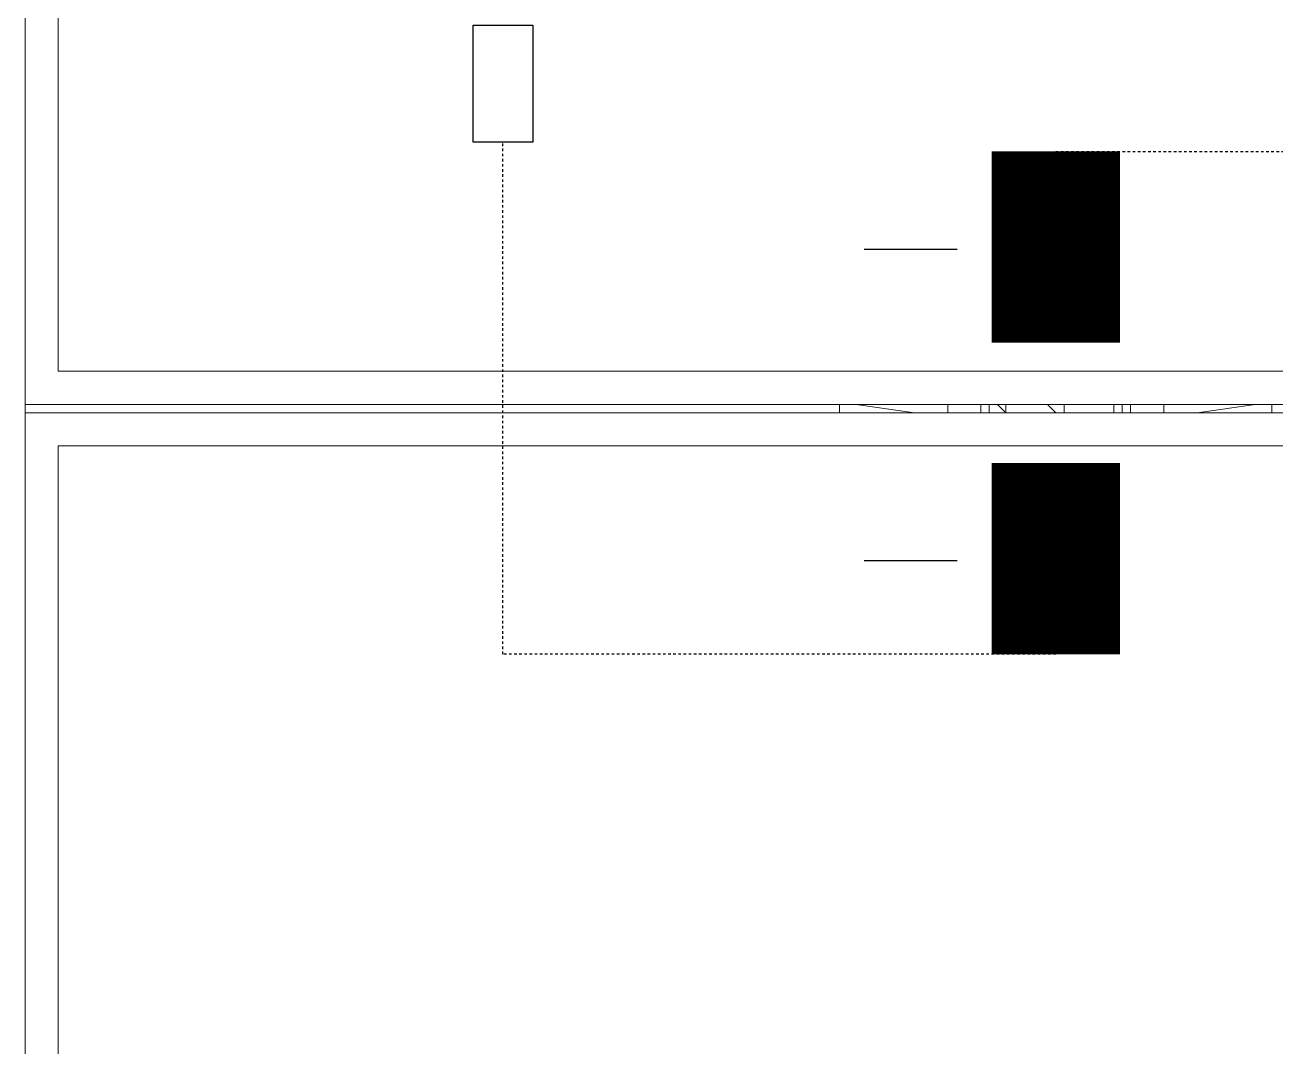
# Model space of a CAD drawing. Header units: feet. Extents: x -13743 to 68376, y -48 to 67763.
# Drawn here: x 4374.97 to 4423.71, y 64246.28 to 64286.1 of the extents above; entities that cross this region are included whole.
import ezdxf

# ---------------------------------------------------------------- set-up
doc = ezdxf.new("R2010")
doc.units = ezdxf.units.FT
doc.header["$MEASUREMENT"] = 0
doc.linetypes.add('HIDDEN', pattern=[0.375, 0.25, -0.125])
for name, color, linetype in [('E-HARN-COMP', 8, 'Continuous'), ('E-TRNK-CABL-NEG', 6, 'HIDDEN'), ('Polarity-Text', 7, 'Continuous')]:
    doc.layers.add(name, color=color, linetype=linetype)

# ---------------------------------------------------------------- blocks, each defined once
blk = doc.blocks.new('A$C47dfd34d')
at = {"lineweight": 5}
for points in [[(2.21824, 0.41332), (2.21824, 0), (2.42323, 0), (2.42323, 0.41332)], [(2.4249, 0.41332), (2.4249, 0), (2.62823, 0), (2.62823, 0.41332)], [(2.4249, 0), (2.4249, 0.41332)], [(2.41657, 0.40665), (2.41657, 0.00667), (2.22491, 0.00667), (2.22491, 0.40665)], [(2.62156, 0.40665), (2.62156, 0.00667), (2.43157, 0.00667), (2.43157, 0.40665)], [(2.43157, 0.00667), (2.43157, 0.40665)], [(2.4249, 0.24999), (2.42323, 0.24999)]]:
    blk.add_lwpolyline(points, close=True, dxfattribs=at)
for points in [[(4.0715, 0.41332), (2.21824, 0.41332)], [(2.4249, 0), (2.4249, 0.41332)], [(2.43157, 0.00667), (2.43157, 0.40665)], [(2.42323, 0.24666), (2.42323, 0.24332)], [(2.4249, 0.24666), (2.42323, 0.23499)], [(2.42323, 0.22832), (2.4249, 0.22832)], [(2.4249, 0.22166), (2.42323, 0.22166)], [(2.42323, 0.21999), (2.4249, 0.21999)], [(2.4249, 0.21666), (2.42323, 0.21666), (2.4249, 0.21832)], [(2.42323, 0.20666), (2.4249, 0.20832)], [(2.4249, 0.20499), (2.42323, 0.20499)], [(2.42323, 0.19499), (2.4249, 0.19499)], [(2.4249, 0.19333), (2.42323, 0.19333)], [(2.42323, 0.19166), (2.4249, 0.19166)], [(2.4249, 0.18499), (2.42323, 0.18499)], [(2.42323, 0.17833), (2.4249, 0.16666)], [(2.42323, 0.16999), (2.42323, 0.16666)], [(2.42323, 0.16666), (2.42323, 0.16666)], [(2.42323, 0.16333), (2.4249, 0.16333)]]:
    blk.add_lwpolyline(points, dxfattribs=at)

msp = doc.modelspace()

# ---------------------------------------------------------------- linework, layer by layer
at = {"layer": 'E-HARN-COMP'}
msp.add_lwpolyline([(4392.433, 64286.102), (4394.758, 64286.102), (4394.758, 64281.539), (4392.433, 64281.539)], close=True, dxfattribs=at)
at = {"layer": 'E-HARN-COMP', "const_width": 5}
for points in [[(4415.131, 64281.176), (4415.131, 64273.721)], [(4415.131, 64261.586), (4415.131, 64269.04)]]:
    msp.add_lwpolyline(points, dxfattribs=at)
at = {"layer": 'E-TRNK-CABL-NEG', "ltscale": 0.1}
for points in [[(4415.131, 64261.586), (4393.596, 64261.586), (4393.596, 64281.539)], [(4415.131, 64281.176), (4436.666, 64281.176), (4436.666, 64240.158)]]:
    msp.add_lwpolyline(points, dxfattribs=at)
at = {"layer": 'Polarity-Text'}
for p, q in [((4407.666, 64277.371), (4411.286, 64277.371)), ((4407.666, 64265.236), (4411.286, 64265.236))]:
    msp.add_line(p, q, dxfattribs=at)

# ---------------------------------------------------------------- block references
at = {"xscale": 194.318304, "yscale": 194.318304, "zscale": 194.318304, "rotation": 90}
msp.add_blockref('A$C47dfd34d', (4455.289, 63800.118), dxfattribs=at)

doc.saveas('drawing.dxf')
